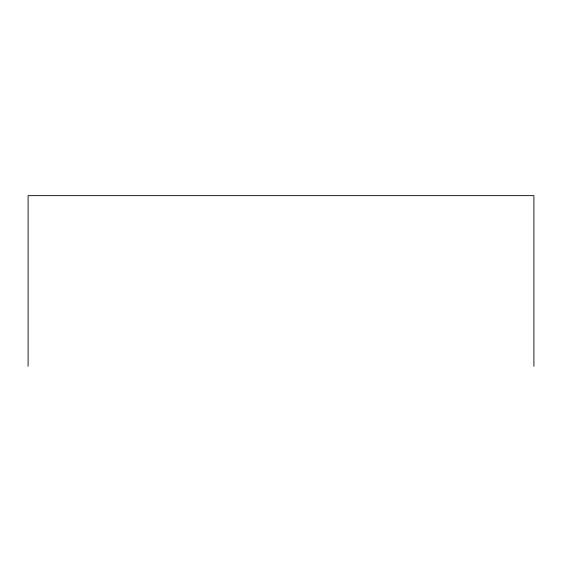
<?xml version="1.0" encoding="UTF-8"?>
<svg xmlns="http://www.w3.org/2000/svg" width="562" height="562" viewBox="0 0 562 562"><rect width="100%" height="100%" fill="white"/><g stroke="black" fill="none" stroke-linecap="round" stroke-linejoin="round"><path stroke-width="0.84" d="M533.9 366.354L533.9 195.646L28.1 195.646L28.1 366.354"/></g></svg>
